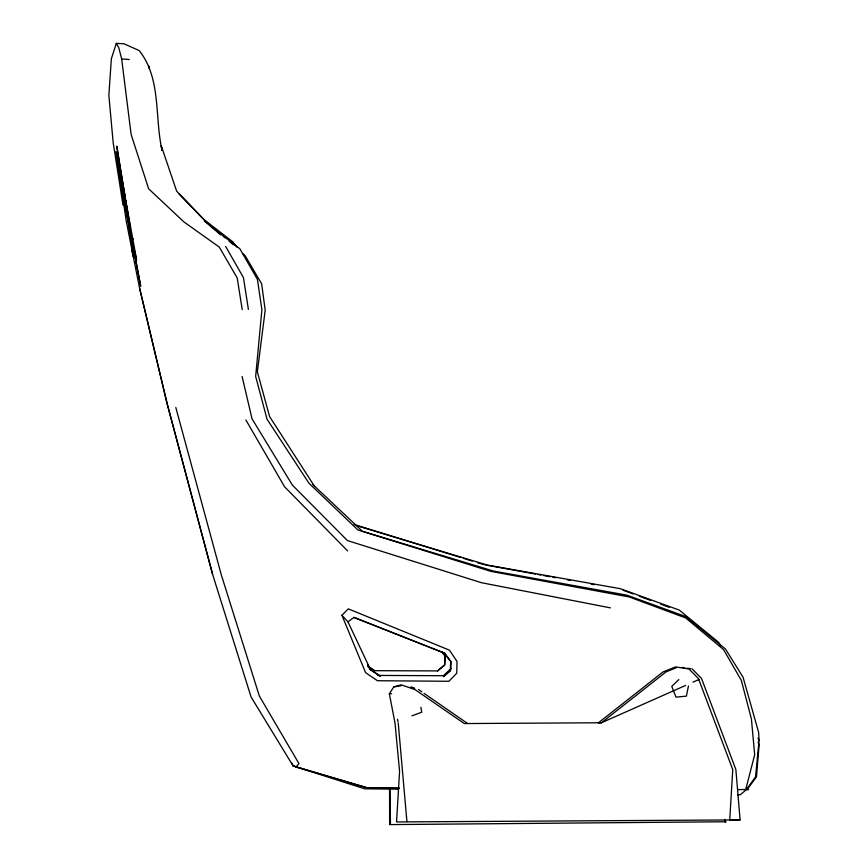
<?xml version="1.0" encoding="UTF-8"?>
<svg xmlns="http://www.w3.org/2000/svg" width="868" height="868" viewBox="0 0 868 868"><rect width="100%" height="100%" fill="white"/><g stroke="black" fill="none" stroke-linecap="round" stroke-linejoin="round"><path stroke-width="1.3" d="M368.14 666.255L374.824 670.682L437.57 670.91L444.6 664.845L445.078 655.98L442.669 652.747M437.57 670.986L444.72 665.029L445.089 656.056L441.812 651.814M380.499 676.205L370.462 669.553L347.97 621.846L354.025 617.376L444.698 653.213L451.1 661.85L450.579 670.66L443.505 676.671L450.297 670.454L450.709 661.524L444.166 653.04L353.808 617.419M312.773 484.496L362.412 531.281L493.447 571.046L626.978 595.177L686.045 616.692L725.442 649.004L743.03 677.138L758.61 732.299L759.088 740.502L755.551 776.849L746.426 789.565L740.512 794.589L737.952 795.099M688.454 686.024L686.404 696.125L675.977 697.134L671.789 686.393L678.798 679.59M162.077 150.338C154.471 117.505 161.524 78.608 139.195 50.572L123.94 43.78L116.301 43.4L111.354 58.84L108.858 95.306L113.165 142.602L123.017 205.173M692.1 668.924L701.496 678.375L735.858 769.515L740.111 819.902L396.546 821.942L399.573 771.305L395.027 723.196L389.363 693.803L393.757 686.913L401.135 684.819L415.045 689.604L464.293 723.554L601.448 722.762L685.601 685.427M744.842 789.565L747.131 789.576L756.484 776.86L759.142 744.603L757.992 742.194M124.786 202.938L140.714 286.266L130.298 231.973L117.017 152.388L136.569 259.619L131.947 240.469L133.39 238.635M132.055 251.253L133.151 256.288L131.046 239.59L115.987 151.379L126.207 220.852L139.531 287.926L167.318 404.13L212.595 574.312L251.102 697.047L293.048 765.836L295.901 767.019L298.961 763.623L259.348 696.038L221.307 574.844L175.803 407.493M341.905 615.249L348.296 608.869L449.461 650.165L457.002 661.427L456.742 673.199L448.951 681.271L377.45 680.729L365.602 672.667L341.905 615.249L347.97 621.846M451.1 668.49L443.429 675.716L377.515 675.423M692.957 682.161L699.055 679.449M676.15 667.807L666.136 671.821L601.448 722.762L598.356 722.87L663.043 671.93L675.554 666.906L689.008 669.033L698.404 678.483L732.755 769.623L729.728 820.26L740.111 819.902M411.899 715.85L421.718 712.194L420.904 707.225M725.225 819.414L725.225 822.072L726.071 821.757L389.624 824.6L389.558 788.632M400.907 685.763L393.757 686.913M389.363 693.803L391.609 693.727M737.702 789.587L745.71 789.544L754.683 754.769L751.406 718.986L741.305 680.317L723.565 649.611L685.731 617.962L629.181 596.945L490.756 571.339L357.92 529.979L308.932 483.205L267.04 419.201L255.659 376.452L261.897 309.778L257.427 279.398L239.883 248.801L204.23 221.036M398.553 789.175L364.647 788.817L293.048 765.836L291.908 763.135M747.131 789.576L748.672 789.652M116.301 43.4L118.829 47.838L121.661 58.959L129.289 59.512M682.324 667.384L684.765 667.763M687.206 668.154L690.874 668.729M485.245 564.927L535.61 574.073M538.269 574.562L540.916 575.039M543.563 575.527L550.193 576.732M552.84 577.209L555.498 577.697M567.422 579.857L570.081 580.345M591.282 584.197L593.94 584.685M610.356 607.85L481.469 582.71L347.439 540.569L292.332 485.049L252.035 418.832L242.096 376.473M295.901 767.019L366.828 787.699L399.323 788.263L366.828 787.699L293.048 765.836M356.618 525.639L487.295 565.057L620.305 588.688L679.253 610.085L718.639 642.374L720.755 645.759M354.014 524.478L460.767 557.516M463.338 558.308L472.344 561.097M477.487 562.692L483.921 564.677M410.933 686.881L414.72 688.194M623.029 590.207L633.054 593.918M639.325 596.24L650.62 600.428M660.646 604.139L669.423 607.394M367.934 666.494L374.672 670.942M379.945 676.074L369.822 669.391L367.511 664.617M418.506 689.496L421.848 691.807M424.072 693.358L467.483 723.445M203.079 218.877L232.385 241.51L236.834 247.13M204.924 220.776L221.112 234.458M223.141 236.172L225.159 237.875M229.206 241.304L233.253 244.722M220.711 234.881L210.566 226.266L176.681 191.231L161.231 145.737L162.034 150.468M243.04 253.847L245.069 255.572L261.659 283.836L265.196 310.277L257.351 371.797L269.59 416.564L314.574 486.384M347.634 550.92L284.574 486.764L245.872 419.96M178.819 193.716L202.125 217.879M225.68 246.501L243.452 277.619L248.389 309.377M232.385 241.51L234.349 244.982M757.948 738.104L759.088 740.502M139.531 287.926L166.754 402.47L212.595 574.312M130.298 231.973L131.947 240.469M397.522 719.257L398 721.807M149.35 68.659L148.895 66.044L149.242 68.019M125.317 197.774L116.757 146.095L126.826 208.884M125.762 200.421L126.196 203.069M126.641 205.716L127.075 208.363M127.509 211.022L129.712 224.269M242.226 309.637L237.192 277.923L219.268 247.076L183.853 221.861L148.623 188.79L131.122 134.41L121.661 58.959M398.238 723.087L406.929 821.584M389.982 788.47L390.459 824.285"/></g></svg>
